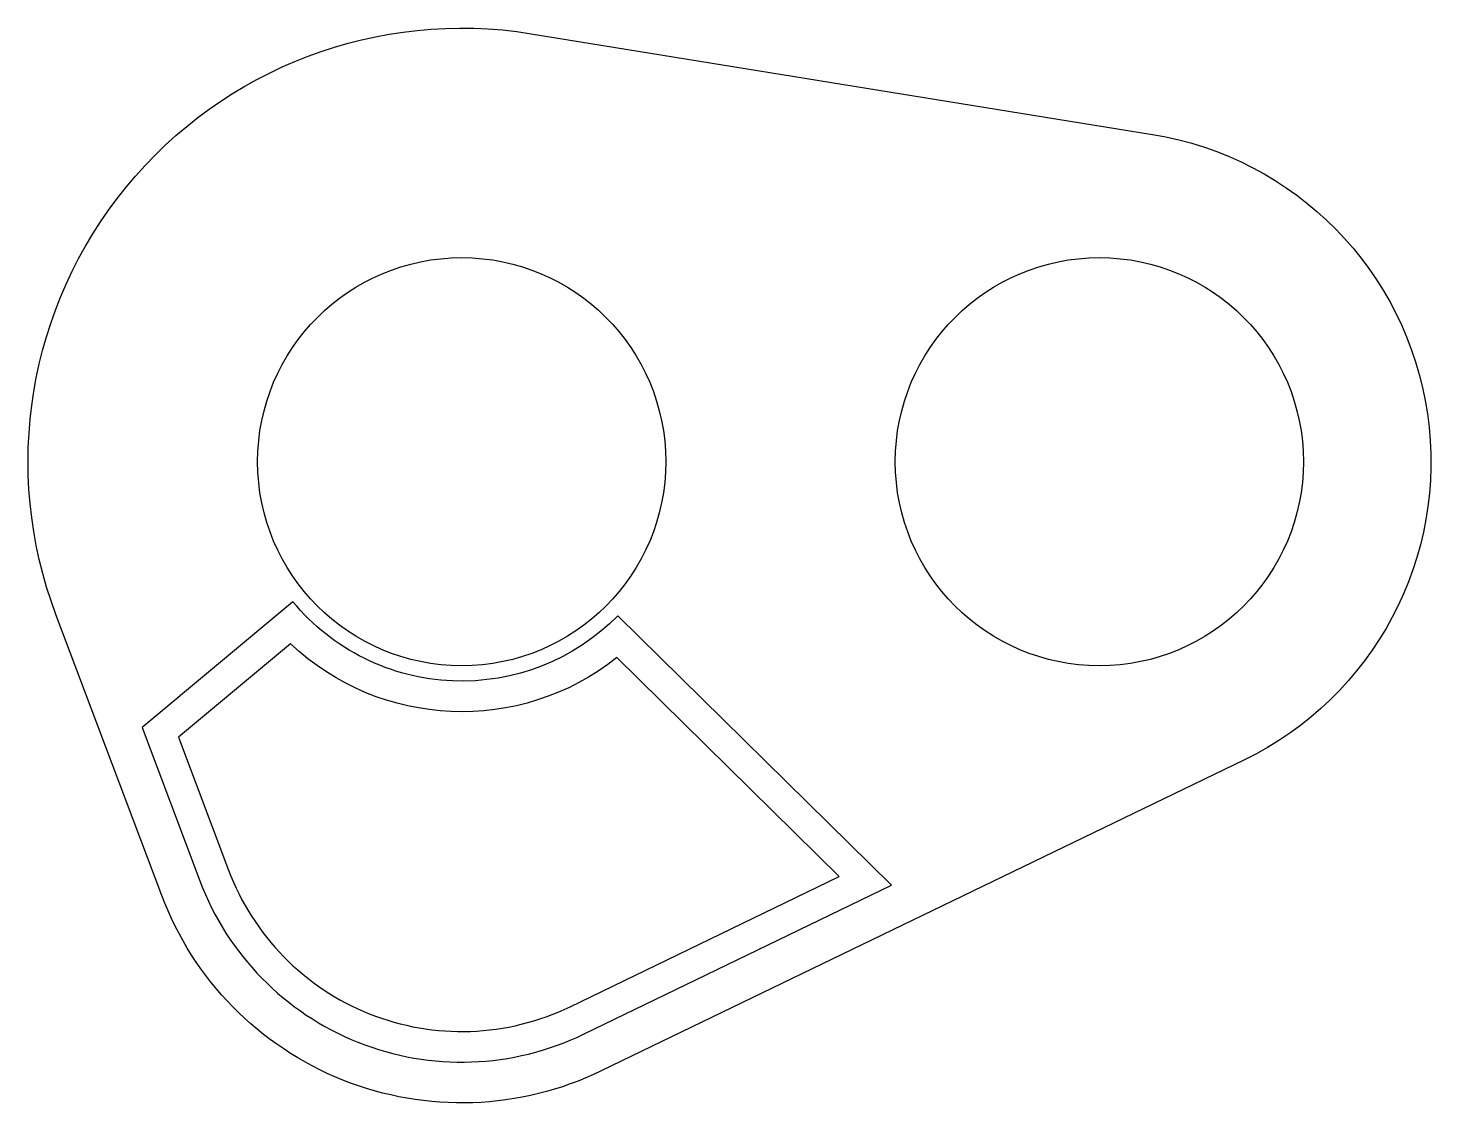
# Model space of a CAD drawing. Header units: millimetres. Extents: x -43 to 95, y -63 to 43.
import ezdxf

# ---------------------------------------------------------------- set-up
doc = ezdxf.new("R2010")
doc.units = ezdxf.units.MM
doc.layers.get('0').update_dxf_attribs({"linetype": 'CONTINUOUS'})

msp = doc.modelspace()

# ---------------------------------------------------------------- linework, layer by layer
for points in [[(6.8, 41.95), (67.7, 32.08, -0.73313), (76.65, -29.26), (13.68, -59.71, -0.440867), (-29.4, -42.5), (-39.77, -14.98, -0.576482)], [(-16.54, -13.74), (-31.33, -26.04), (-25.66, -41.09, 0.440867), (11.94, -56.11), (42.14, -41.5), (15.32, -15.09, -0.443707)], [(15.22, -19.2, -0.372105), (-16.78, -17.85), (-27.77, -26.98), (-22.85, -40.03, 0.440867), (10.63, -53.41), (37, -40.66)]]:
    msp.add_lwpolyline(points, format="xyb", close=True)
for centre in [(0, 0), (62.5, 0)]:
    msp.add_circle(centre, 20)

doc.saveas('drawing.dxf')
